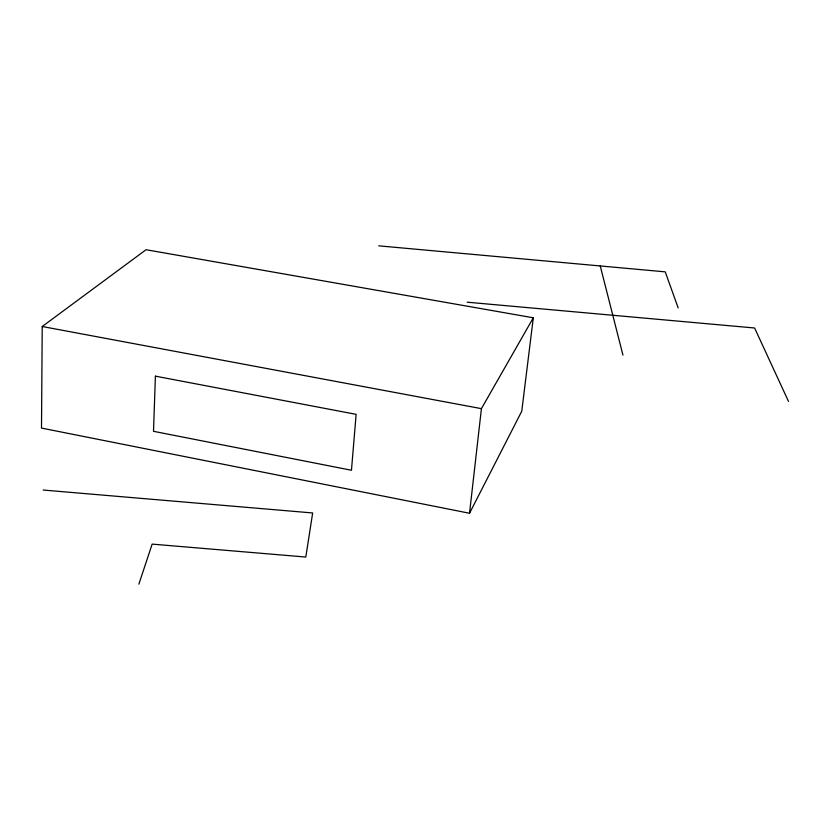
<?xml version="1.0" encoding="UTF-8"?>
<svg xmlns="http://www.w3.org/2000/svg" width="830" height="830" viewBox="0 0 830 830"><rect width="100%" height="100%" fill="white"/><g stroke="black" fill="none" stroke-linecap="round" stroke-linejoin="round"><path stroke-width="1.25" d="M42.226 326.512L41.5 428.083L469.531 513.262L521.759 411.224L533.306 317.797L146.059 249.716L42.226 326.512L481.421 408.651L533.306 317.797M469.531 513.262L481.421 408.651M138.869 584.164L152.149 544.117L305.803 557.044L312.671 512.961L43.212 490.042M378.739 245.836L665.245 271.856L678.172 307.93M467.176 302.193L754.605 327.995L788.5 401.409M600.246 265.953L622.957 355.147M155.407 376.156L153.509 431.31L351.464 470.257L356.132 414.346L155.407 376.156"/></g></svg>
